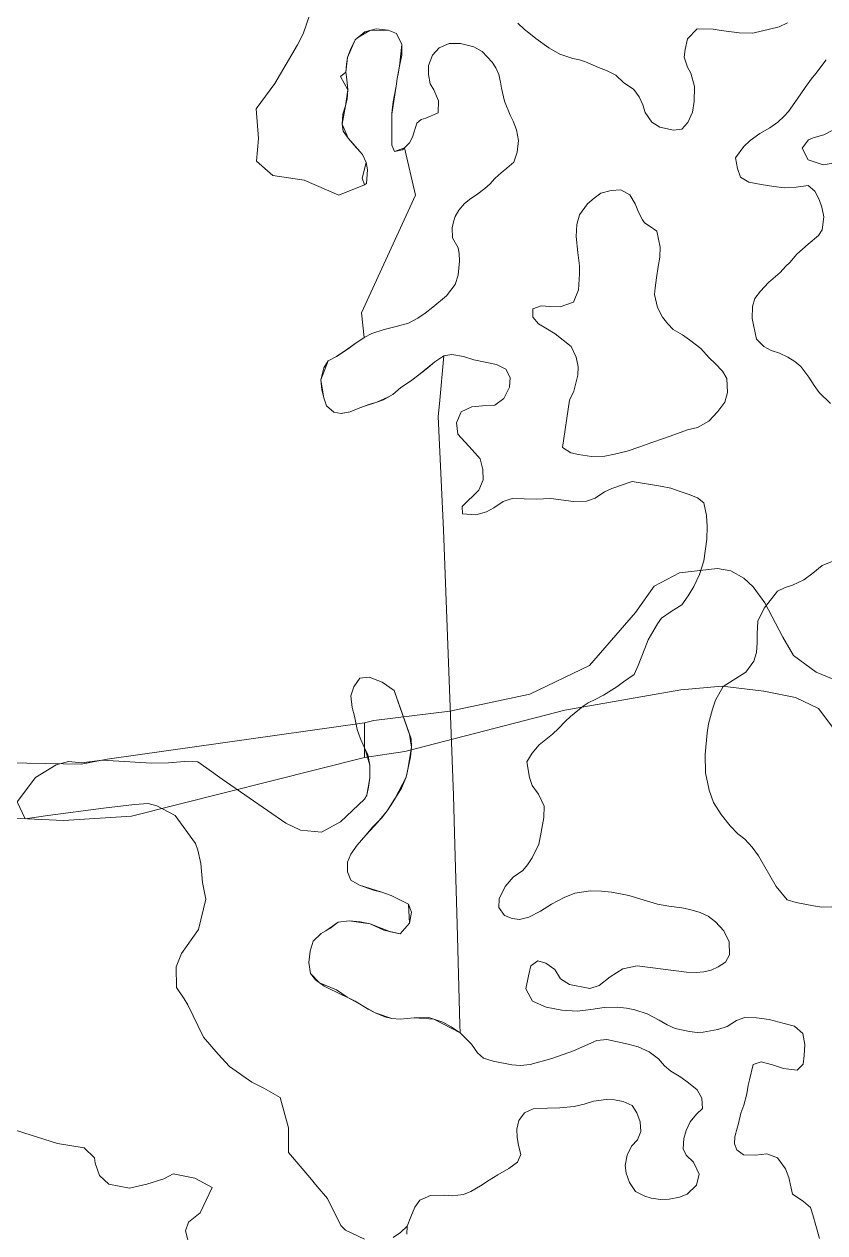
# Model space of a CAD drawing. Header units: metres. Extents: x 4652992 to 4879070, y 2074171 to 2309877.
# Drawn here: x 4654093.3 to 4654142.6, y 2308025.4 to 2308099.7 of the extents above; entities that cross this region are included whole.
import ezdxf

# ---------------------------------------------------------------- set-up
doc = ezdxf.new("R2010")
doc.units = ezdxf.units.M
doc.header["$MEASUREMENT"] = 0
doc.layers.add('Level 2', color=6, linetype='Continuous', lineweight=0)
doc.layers.add('Level 40', color=1, linetype='Continuous', lineweight=0)

msp = doc.modelspace()

# ---------------------------------------------------------------- linework, layer by layer
at = {"layer": 'Level 2'}
for points in [[(4654147.350024, 2308057.659895, 1300.535727), (4654142.027957, 2308059.854727, 1300.535727), (4654140.624074, 2308060.884059, 1300.535727), (4654139.966594, 2308061.998943, 1300.535727), (4654138.86029, 2308064.123633, 1300.36), (4654138.159761, 2308065.100476, 1300.36), (4654137.573197, 2308065.623454, 1300.36), (4654136.784809, 2308066.077916, 1300.36), (4654135.966321, 2308066.222245, 1300.36), (4654133.622843, 2308065.949425, 1300.249231), (4654132.066895, 2308065.143212, 1300.249231), (4654130.905889, 2308063.519996, 1300.249231), (4654128.091291, 2308060.263169, 1300.110212), (4654124.4227, 2308058.512927, 1300), (4654119.496259, 2308057.465484, 1300), (4654114.827398, 2308056.882565, 1299.964947), (4654114.2405, 2308056.733126, 1299.950606)], [(4654161.925148, 2308025.00078, 1302.1), (4654160.48169, 2308027.624873, 1302), (4654160.221822, 2308029.690909, 1301.98), (4654159.519349, 2308031.359328, 1301.76), (4654156.933328, 2308034.411868, 1301.6), (4654156.185542, 2308035.526786, 1301.5), (4654154.890818, 2308037.326766, 1301.3), (4654151.592954, 2308041.596538, 1301.24), (4654150.954465, 2308042.783788, 1301.24), (4654150.51647, 2308044.998738, 1301), (4654147.645426, 2308048.778797, 1300.76), (4654146.108526, 2308051.766551, 1300.6), (4654145.462169, 2308053.236526, 1300.52), (4654142.172679, 2308057.62963, 1300.54), (4654140.750898, 2308058.298499, 1300.36), (4654138.80036, 2308058.695964, 1300.36), (4654136.243779, 2308058.993371, 1300.36), (4654133.696534, 2308058.773442, 1300.36), (4654126.570565, 2308057.513191, 1300), (4654116.739437, 2308054.98566, 1300), (4654114.2405, 2308054.603869, 1299.948847)], [(4654091.2613, 2308054.3111, 1296.9849), (4654096.8323, 2308054.2111, 1298.0298), (4654098.4213, 2308054.5181, 1298.2605), (4654114.2405, 2308056.7333, 1299.9506), (4654114.2405, 2308054.6039, 1299.9488), (4654099.9291, 2308051.0017, 1298.3238), (4654095.7411, 2308050.7353, 1297.6738), (4654091.7157, 2308050.9215, 1297.0738)]]:
    msp.add_polyline3d(points, dxfattribs=at)
at = {"layer": 'Level 40', "color": 3}
for points in [[(4654110.888956, 2308100.270831, 1334.1637), (4654110.478804, 2308099.068961, 1334.1637), (4654110.1362, 2308098.408793, 1334.1637), (4654108.743017, 2308096.027793, 1333.7637), (4654107.588899, 2308094.480031, 1330.9637), (4654107.736087, 2308092.646632, 1329.3637), (4654107.60139, 2308091.249635, 1326.5637), (4654108.614146, 2308090.371649, 1324.1637), (4654110.536698, 2308090.078406, 1320.9637), (4654112.673741, 2308089.165051, 1319.3637), (4654114.240479, 2308089.797913, 1319.1349), (4654114.09689, 2308090.204138, 1320.3075), (4654114.352722, 2308091.176697, 1320.0849), (4654114.12793, 2308091.659302, 1320.4849), (4654113.244873, 2308092.663086, 1320.5249), (4654112.872498, 2308093.534729, 1321.0849), (4654113.081299, 2308094.651673, 1321.6449), (4654113.218872, 2308095.641724, 1322.8249), (4654112.777173, 2308096.44686, 1324.5075), (4654113.091919, 2308096.731079, 1323.2649), (4654113.212891, 2308097.630677, 1324.1049), (4654113.682495, 2308098.711731, 1324.8849), (4654113.882686, 2308098.877173, 1324.9655), (4654114.57562, 2308099.285797, 1325.1249), (4654115.697693, 2308099.299683, 1325.0849), (4654116.227478, 2308099.101319, 1324.8849), (4654116.539917, 2308098.413697, 1324.7649), (4654116.403504, 2308097.094483, 1323.8649), (4654116.262512, 2308096.339905, 1322.7849), (4654116.187317, 2308095.853882, 1322.5049), (4654115.929322, 2308094.136292, 1321.9249), (4654115.932312, 2308093.478516, 1321.1849), (4654115.937317, 2308092.241089, 1320.3449), (4654116.100098, 2308091.848877, 1320.6249), (4654116.702059, 2308092.075998, 1320.8531), (4654117.38756, 2308089.155753, 1319.7475), (4654114.057962, 2308081.942112, 1313.0816), (4654114.231323, 2308080.417481, 1312.7449), (4654113.958777, 2308080.241478, 1312.7449), (4654113.72992, 2308080.093689, 1312.7449), (4654113.235291, 2308079.721924, 1312.7449), (4654112.532898, 2308079.250122, 1312.8049), (4654112.009705, 2308078.977906, 1313.0449), (4654111.556275, 2308077.815308, 1313.0849), (4654111.74408, 2308076.714112, 1313.0849), (4654111.920288, 2308076.225281, 1313.0849), (4654112.365113, 2308075.824524, 1313.0849), (4654112.808289, 2308075.752686, 1312.6849), (4654112.897046, 2308075.76781, 1312.6239), (4654113.361328, 2308075.846924, 1312.3049), (4654113.858094, 2308076.06189, 1311.9449), (4654114.136424, 2308076.16542, 1311.8268), (4654115.01593, 2308076.443726, 1311.3249), (4654115.675799, 2308076.761146, 1310.8617), (4654115.98468, 2308076.909729, 1310.6449), (4654116.475525, 2308077.345093, 1310.6449), (4654117.0849, 2308077.741089, 1310.3649), (4654117.582276, 2308078.128113, 1310.0849), (4654118.580078, 2308078.917298, 1310.0249), (4654119.138306, 2308079.292115, 1309.9249), (4654118.852465, 2308076.34444, 1310.2752), (4654118.777085, 2308075.567097, 1310.3675), (4654119.102296, 2308068.59872, 1309.6675), (4654119.730308, 2308052.276907, 1310.0875), (4654119.814256, 2308049.227926, 1310.5341), (4654119.947926, 2308044.3731, 1311.2452), (4654120.118443, 2308038.180007, 1312.1523), (4654120.13208, 2308037.684693, 1312.2249), (4654118.503965, 2308038.531251, 1312.0597), (4654117.299317, 2308038.619507, 1311.9249), (4654116.434082, 2308038.539673, 1311.7449), (4654115.921692, 2308038.578308, 1311.5249), (4654114.899292, 2308038.921082, 1310.6649), (4654113.896248, 2308039.497964, 1310.3601), (4654113.189881, 2308039.884522, 1310.0049), (4654112.526956, 2308040.326265, 1308.5475), (4654111.486249, 2308040.770053, 1308.4512), (4654110.928528, 2308041.348328, 1307.9449), (4654110.83429, 2308042.024109, 1307.7849), (4654110.915711, 2308042.712281, 1307.5049), (4654111.09491, 2308043.33429, 1307.0649), (4654111.576111, 2308043.802674, 1307.0449), (4654111.869985, 2308043.964476, 1307.0881), (4654112.635681, 2308044.501282, 1307.1249), (4654113.31012, 2308044.571472, 1307.1249), (4654114.597107, 2308044.380127, 1307.1649), (4654115.843341, 2308043.908737, 1307.4768), (4654116.452881, 2308043.779114, 1307.5249), (4654117.016297, 2308044.434693, 1307.5249), (4654116.951721, 2308045.60553, 1307.3849), (4654115.899719, 2308046.126282, 1307.3449), (4654115.309082, 2308046.336731, 1307.2449), (4654113.940308, 2308046.763489, 1306.8649), (4654113.4151, 2308047.070679, 1306.7449), (4654113.196106, 2308047.583313, 1306.7249), (4654113.212097, 2308048.174927, 1306.7449), (4654113.414307, 2308048.667115, 1306.7849), (4654113.800476, 2308049.216919, 1306.8849), (4654114.340271, 2308049.830323, 1307.0049), (4654115.062841, 2308050.644125, 1307.2551), (4654115.643311, 2308051.325928, 1307.5449), (4654116.059737, 2308051.986113, 1307.8327), (4654116.135281, 2308052.105876, 1307.8849), (4654116.802124, 2308053.397888, 1307.8849), (4654116.88687, 2308053.775383, 1307.8909), (4654117.146302, 2308055.239319, 1307.9249), (4654117.023459, 2308056.03079, 1307.9176), (4654116.718469, 2308056.90093, 1307.8941), (4654116.309755, 2308058.066994, 1307.8626), (4654116.080689, 2308058.72052, 1307.8449), (4654115.328308, 2308059.24469, 1307.8049), (4654114.536499, 2308059.557495, 1307.6649), (4654113.971131, 2308059.481323, 1307.1449), (4654113.587891, 2308058.946472, 1306.6849), (4654113.407471, 2308058.403076, 1306.2049), (4654113.493103, 2308057.681885, 1306.0649), (4654113.630677, 2308057.153931, 1305.6049), (4654113.70929, 2308056.731507, 1305.1449), (4654113.790528, 2308056.32428, 1304.6049), (4654113.998291, 2308055.751099, 1304.5849), (4654114.257324, 2308055.199097, 1304.2449), (4654114.32394, 2308054.977816, 1304.1327), (4654114.577881, 2308054.134278, 1303.7049), (4654114.576294, 2308053.367676, 1303.5849), (4654114.391297, 2308052.293091, 1303.5649), (4654114.240479, 2308052.06073, 1303.5819), (4654112.781016, 2308050.659617, 1304.8375), (4654111.606565, 2308050.019105, 1305.0475), (4654110.314255, 2308050.140554, 1305.0475), (4654109.41724, 2308050.584098, 1305.1875), (4654107.166779, 2308052.13295, 1307.3558), (4654105.497851, 2308053.281569, 1308.9637), (4654104.558041, 2308053.953895, 1309.7637), (4654104.009744, 2308054.346103, 1309.7637), (4654103.177626, 2308054.355979, 1309.7637), (4654102.195058, 2308054.27356, 1309.7637), (4654101.16633, 2308054.266949, 1309.7637), (4654098.125871, 2308054.437927, 1308.9637), (4654096.869831, 2308054.292693, 1308.9637), (4654096.051031, 2308054.363634, 1308.9637), (4654095.295403, 2308054.160642, 1308.9637), (4654094.014952, 2308053.375081, 1308.9637), (4654092.898846, 2308051.894254, 1310.5637), (4654093.387769, 2308050.833649, 1311.7637), (4654094.786359, 2308051.053991, 1314.1637), (4654098.205497, 2308051.493219, 1314.9637), (4654100.102459, 2308051.725021, 1315.7637), (4654100.94215, 2308051.775734, 1315.7637), (4654101.483495, 2308051.643383, 1315.7637), (4654102.614288, 2308051.046939, 1315.7637), (4654103.847394, 2308049.329522, 1316.5637), (4654104.00122, 2308048.908389, 1316.5637), (4654104.188723, 2308048.0955, 1316.5637), (4654104.289762, 2308046.920226, 1316.5637), (4654104.494101, 2308045.911483, 1316.5637), (4654104.04738, 2308044.039092, 1316.5637), (4654102.997484, 2308042.569674, 1316.5637), (4654102.675576, 2308041.753383, 1316.5637), (4654102.687727, 2308040.471968, 1316.5637), (4654103.158774, 2308039.781651, 1316.5637), (4654103.387087, 2308039.406299, 1316.5637), (4654104.346547, 2308037.435509, 1314.9637), (4654105.242471, 2308036.384019, 1314.9637), (4654105.955313, 2308035.633492, 1314.9637), (4654107.315849, 2308034.660861, 1314.9637), (4654108.055054, 2308034.288292, 1314.9637), (4654109.0663, 2308033.721235, 1314.9637), (4654109.573215, 2308031.851518, 1316.1637), (4654109.567847, 2308030.329636, 1316.9637), (4654110.892747, 2308028.805289, 1317.7637), (4654111.331583, 2308028.251666, 1317.7637), (4654111.981413, 2308027.518999, 1317.7637), (4654112.789538, 2308025.854633, 1317.7637), (4654113.08887, 2308025.563443, 1317.7637), (4654114.240479, 2308025.008118, 1317.0917)], [(4654140.266093, 2308099.755405, 1320.888935), (4654139.756396, 2308099.506544, 1320.888935), (4654138.135357, 2308099.112191, 1320.888935), (4654137.295334, 2308099.135578, 1320.888935), (4654136.178289, 2308099.293408, 1320.888935), (4654135.681173, 2308099.36015, 1320.848935), (4654134.700053, 2308099.395604, 1320.768935), (4654134.117062, 2308098.763653, 1320.468935), (4654133.978576, 2308098.123105, 1320.148935), (4654133.903043, 2308097.64503, 1319.888935), (4654134.119883, 2308097.029469, 1319.508935), (4654134.319294, 2308096.655935, 1319.168935), (4654134.547008, 2308095.847361, 1318.788935), (4654134.530482, 2308094.928158, 1318.608935), (4654134.419767, 2308094.266199, 1318.408935), (4654134.140184, 2308093.637718, 1318.388935), (4654133.77297, 2308093.217467, 1318.408935), (4654133.2524, 2308093.16162, 1318.528935), (4654132.410991, 2308093.34433, 1318.748935), (4654131.911797, 2308093.650056, 1319.068935), (4654131.517293, 2308094.253123, 1319.388935), (4654131.366176, 2308094.712511, 1319.568935), (4654131.141233, 2308095.20244, 1319.708935), (4654130.812453, 2308095.649335, 1320.488935), (4654130.180264, 2308096.09276, 1321.308935), (4654129.707456, 2308096.536398, 1321.808935), (4654129.140991, 2308096.82365, 1322.008935), (4654128.636626, 2308097.019067, 1322.008935), (4654127.839887, 2308097.351969, 1322.808935), (4654127.480243, 2308097.470982, 1323.308935), (4654127.06868, 2308097.568477, 1323.628935), (4654126.257282, 2308097.824762, 1323.768935), (4654125.585595, 2308098.228302, 1323.828935), (4654124.786778, 2308098.800189, 1324.248935), (4654124.357785, 2308099.139712, 1324.568935), (4654124.09249, 2308099.335449, 1324.968935), (4654123.675224, 2308099.736266, 1325.248935)], [(4654114.2405, 2308089.797894, 1319.134852), (4654114.364274, 2308089.890948, 1319.164879), (4654114.440684, 2308090.720994, 1319.684879), (4654114.352634, 2308091.176592, 1320.084879), (4654114.127914, 2308091.659169, 1320.484879), (4654113.607949, 2308092.246982, 1320.484879), (4654113.244819, 2308092.662979, 1320.524879), (4654112.948074, 2308093.097172, 1320.764879), (4654112.872388, 2308093.534679, 1321.084879), (4654112.924489, 2308094.150416, 1321.344879), (4654113.081147, 2308094.65161, 1321.644879), (4654113.175323, 2308095.071235, 1322.584879), (4654113.21896, 2308095.641692, 1322.824879), (4654113.161942, 2308096.26332, 1322.824879), (4654113.091898, 2308096.731013, 1323.264879), (4654113.148981, 2308097.204912, 1323.684879), (4654113.212785, 2308097.630533, 1324.104879), (4654113.411098, 2308098.186106, 1324.504879), (4654113.682518, 2308098.711596, 1324.884879), (4654114.278475, 2308099.204322, 1325.124879), (4654114.975507, 2308099.395385, 1325.124879), (4654115.697687, 2308099.299773, 1325.084879), (4654116.227437, 2308099.101293, 1324.884879), (4654116.539788, 2308098.41361, 1324.764879), (4654116.545607, 2308097.770788, 1324.484879), (4654116.403474, 2308097.09457, 1323.864879), (4654116.335768, 2308096.732322, 1323.244879), (4654116.26242, 2308096.339887, 1322.784879), (4654116.187332, 2308095.853892, 1322.504879), (4654116.009604, 2308094.902991, 1322.364879), (4654115.94688, 2308094.398904, 1322.364879), (4654115.929293, 2308094.136316, 1321.924879), (4654115.932291, 2308093.478401, 1321.184879), (4654115.929648, 2308092.790297, 1320.684879), (4654115.937209, 2308092.241035, 1320.344879), (4654116.100106, 2308091.848915, 1320.624879), (4654116.577159, 2308091.958198, 1320.784879), (4654117.016699, 2308092.372248, 1321.024879), (4654117.208709, 2308092.725608, 1321.324879), (4654117.463444, 2308093.583054, 1321.564879), (4654117.72682, 2308093.812772, 1322.204879), (4654118.025548, 2308093.894656, 1322.624879), (4654118.781162, 2308094.23066, 1322.764879), (4654118.807454, 2308094.961046, 1322.964879), (4654118.510289, 2308095.645732, 1323.404879), (4654118.278186, 2308096.004562, 1323.924879), (4654118.182334, 2308096.586904, 1324.084879), (4654118.189958, 2308097.133169, 1324.224879), (4654118.435569, 2308097.773309, 1324.204879), (4654118.85038, 2308098.223541, 1324.164879), (4654119.449577, 2308098.480869, 1324.124879), (4654120.143127, 2308098.484812, 1324.024879), (4654120.972686, 2308098.28975, 1323.844879), (4654121.482689, 2308097.985614, 1323.544879), (4654122.100489, 2308097.331536, 1323.484879), (4654122.335413, 2308096.9878, 1323.184879), (4654122.510675, 2308096.577588, 1322.864879), (4654122.61391, 2308096.118993, 1322.484879), (4654122.667688, 2308095.732763, 1322.024879), (4654122.851172, 2308094.945315, 1321.704879), (4654123.208418, 2308094.076613, 1321.524879), (4654123.392143, 2308093.711682, 1321.224879), (4654123.593213, 2308093.186822, 1320.524879), (4654123.720517, 2308092.520018, 1320.044879), (4654123.633483, 2308091.801622, 1319.844879), (4654123.423885, 2308091.185674, 1319.844879), (4654122.992809, 2308090.816906, 1319.444879), (4654122.657407, 2308090.538804, 1319.084879), (4654122.28035, 2308090.206323, 1318.524879), (4654122.241516, 2308090.167038, 1317.844879), (4654121.97922, 2308089.858854, 1316.764879), (4654121.640997, 2308089.565658, 1316.504879), (4654121.128351, 2308089.181691, 1316.084879), (4654120.789048, 2308088.966962, 1315.764879), (4654120.399626, 2308088.652572, 1315.344879), (4654120.056841, 2308088.250724, 1315.004879), (4654119.825996, 2308087.858078, 1314.644879), (4654119.715555, 2308087.519917, 1314.204879), (4654119.64785, 2308087.157669, 1313.784879), (4654119.659312, 2308086.545034, 1313.144879), (4654120.000953, 2308085.929822, 1313.104879), (4654120.07838, 2308085.585875, 1312.644879), (4654120.100046, 2308085.112081, 1312.424879), (4654120.002808, 2308084.254845, 1312.284879), (4654119.832044, 2308083.678183, 1312.284879), (4654119.293348, 2308082.986346, 1312.284879), (4654118.452022, 2308082.275999, 1312.304879), (4654117.975389, 2308081.916223, 1312.304879), (4654117.525225, 2308081.613825, 1312.324879), (4654116.947936, 2308081.305221, 1312.404879), (4654116.199705, 2308081.092964, 1312.604879), (4654115.457117, 2308080.910894, 1312.704879), (4654114.703244, 2308080.66845, 1312.744879), (4654114.231173, 2308080.417328, 1312.744879), (4654113.729811, 2308080.093736, 1312.744879), (4654113.235172, 2308079.721864, 1312.744879), (4654112.532917, 2308079.250122, 1312.804879), (4654112.009647, 2308078.977806, 1313.044879), (4654111.739968, 2308078.545875, 1313.044879), (4654111.556179, 2308077.815279, 1313.084879), (4654111.631204, 2308077.205746, 1313.084879), (4654111.743983, 2308076.713966, 1313.084879), (4654111.920325, 2308076.225288, 1313.084879), (4654112.365024, 2308075.82449, 1313.084879), (4654112.808224, 2308075.75265, 1312.684879), (4654113.361204, 2308075.846945, 1312.304879), (4654113.858004, 2308076.061884, 1311.944879), (4654114.517942, 2308076.307221, 1311.664879), (4654115.015822, 2308076.443694, 1311.324879), (4654115.42259, 2308076.598154, 1310.904879), (4654115.984693, 2308076.909756, 1310.644879), (4654116.475432, 2308077.344999, 1310.644879), (4654117.084833, 2308077.741168, 1310.364879), (4654117.582294, 2308078.128133, 1310.084879), (4654118.151781, 2308078.563482, 1309.884879), (4654118.580036, 2308078.917157, 1310.024879), (4654119.138239, 2308079.292131, 1309.924879), (4654119.627656, 2308079.383323, 1309.704879), (4654120.329008, 2308079.260522, 1309.504879), (4654120.983063, 2308079.053153, 1309.344879), (4654122.36212, 2308078.765267, 1309.184879), (4654122.938507, 2308078.479327, 1309.104879), (4654123.20314, 2308077.95757, 1309.064879), (4654123.156682, 2308077.372019, 1309.064879), (4654122.821038, 2308076.6714, 1309.064879), (4654122.272379, 2308076.263241, 1309.104879), (4654121.509624, 2308076.226008, 1309.164879), (4654120.850346, 2308076.152697, 1309.244879), (4654120.197129, 2308075.859081, 1309.264879), (4654119.897499, 2308075.182654, 1309.304879), (4654119.985968, 2308074.476564, 1309.384879), (4654120.877526, 2308073.518036, 1309.424879), (4654121.354757, 2308072.95431, 1309.364879), (4654121.518073, 2308072.311698, 1309.344879), (4654121.539079, 2308071.665878, 1309.364879), (4654121.281103, 2308071.04383, 1309.464879), (4654120.25623, 2308070.025403, 1309.444879), (4654120.268353, 2308069.584794, 1309.164879), (4654121.105295, 2308069.513479, 1309.024879), (4654121.753949, 2308069.698441, 1308.964879), (4654122.19565, 2308069.955559, 1308.824879), (4654122.771859, 2308070.342629, 1308.824879), (4654123.326579, 2308070.530483, 1308.744879), (4654124.79915, 2308070.490196, 1308.744879), (4654125.704217, 2308070.530637, 1308.744879), (4654127.1002, 2308070.333312, 1308.744879), (4654127.893326, 2308070.36455, 1308.464879), (4654128.432861, 2308070.555403, 1308.264879), (4654129.006249, 2308070.927379, 1308.144879), (4654129.454672, 2308071.136218, 1308.064879), (4654130.717709, 2308071.57551, 1308.064879), (4654132.442129, 2308071.282048, 1308.004879), (4654133.079919, 2308071.156144, 1307.904879), (4654133.655226, 2308070.94867, 1307.804879), (4654134.160247, 2308070.786373, 1307.784879), (4654134.717548, 2308070.566804, 1307.764879), (4654135.11561, 2308070.253465, 1307.644879), (4654135.271544, 2308069.487106, 1307.584879), (4654135.317278, 2308068.805103, 1307.584879), (4654135.297708, 2308068.026438, 1307.584879), (4654135.110196, 2308066.686204, 1307.584879), (4654134.845918, 2308065.861943, 1307.184879), (4654134.501811, 2308065.116043, 1306.964879), (4654134.158365, 2308064.542168, 1306.844879), (4654133.772184, 2308063.99238, 1306.764879), (4654133.114405, 2308063.590112, 1306.324879), (4654132.517369, 2308063.175852, 1305.764879), (4654132.264616, 2308062.834483, 1305.464879), (4654131.983653, 2308062.342177, 1305.144879), (4654131.70269, 2308061.849872, 1305.004879), (4654131.492012, 2308061.31239, 1304.904879), (4654131.076299, 2308060.267614, 1304.924879), (4654130.829608, 2308059.70594, 1305.024879), (4654130.178552, 2308059.255393, 1305.124879), (4654129.758759, 2308058.946999, 1305.284879), (4654128.941743, 2308058.45096, 1305.544879), (4654128.433659, 2308058.175646, 1305.644879), (4654128.000422, 2308057.96381, 1306.004879), (4654127.694311, 2308057.758179, 1306.404879), (4654126.915468, 2308057.1294, 1306.684879), (4654126.59243, 2308056.833207, 1306.944879), (4654126.177619, 2308056.382974, 1306.944879), (4654125.815747, 2308056.047496, 1307.084879), (4654125.408319, 2308055.72101, 1307.184879), (4654124.982885, 2308055.382429, 1307.384879), (4654124.55961, 2308054.886915, 1307.584879), (4654124.236992, 2308054.34023, 1307.804879), (4654124.389444, 2308053.386752, 1308.084879), (4654124.565786, 2308052.898074, 1308.144879), (4654124.951903, 2308052.352335, 1308.084879), (4654125.288982, 2308051.628469, 1308.144879), (4654125.283518, 2308050.925272, 1308.364879), (4654125.071938, 2308049.793247, 1308.824879), (4654124.960836, 2308049.28306, 1308.944879), (4654124.569432, 2308048.452593, 1308.944879), (4654124.281746, 2308048.008566, 1308.884879), (4654123.983438, 2308047.67619, 1309.244879), (4654123.401586, 2308047.258933, 1309.264879), (4654122.900644, 2308046.684848, 1309.184879), (4654122.538531, 2308045.926852, 1309.264879), (4654122.503356, 2308045.401677, 1309.624879), (4654122.85238, 2308044.910211, 1309.864879), (4654123.336574, 2308044.720724, 1310.084879), (4654123.779774, 2308044.648884, 1310.404879), (4654124.359223, 2308044.800556, 1310.804879), (4654125.074923, 2308045.17574, 1310.824879), (4654125.753529, 2308045.605199, 1310.864879), (4654126.523248, 2308046.016671, 1310.664879), (4654127.186008, 2308046.277101, 1310.244879), (4654128.156378, 2308046.414205, 1309.844879), (4654128.813915, 2308046.393956, 1309.604879), (4654129.447804, 2308046.331424, 1309.324879), (4654129.994481, 2308046.223506, 1309.124879), (4654130.495601, 2308046.124581, 1309.124879), (4654131.392624, 2308045.869249, 1309.064879), (4654131.794168, 2308045.74303, 1308.744879), (4654132.27164, 2308045.601821, 1308.484879), (4654132.957807, 2308045.482017, 1308.284879), (4654133.755914, 2308045.371417, 1308.104879), (4654134.257035, 2308045.272492, 1308.024879), (4654134.898725, 2308045.083215, 1308.024879), (4654135.377277, 2308044.863541, 1308.044879), (4654135.83326, 2308044.523117, 1308.124879), (4654136.356047, 2308043.950398, 1308.424879), (4654136.671218, 2308043.277809, 1308.624879), (4654136.697205, 2308042.49015, 1309.004879), (4654136.439891, 2308042.040128, 1309.224879), (4654136.007734, 2308041.749825, 1309.384879), (4654135.574497, 2308041.537989, 1309.564879), (4654135.115451, 2308041.440801, 1309.784879), (4654134.649683, 2308041.391892, 1310.204879), (4654134.040523, 2308041.418241, 1310.484879), (4654131.012312, 2308041.812576, 1310.484879), (4654130.142598, 2308041.624301, 1310.444879), (4654129.358774, 2308041.13736, 1310.484879), (4654128.675606, 2308040.599248, 1310.604879), (4654128.105699, 2308040.414391, 1310.744879), (4654126.860491, 2308040.660205, 1310.744879), (4654126.295389, 2308041.006519, 1310.804879), (4654125.945284, 2308041.57645, 1310.764879), (4654125.391466, 2308041.983139, 1310.784879), (4654124.911173, 2308042.109253, 1310.844879), (4654124.479016, 2308041.818951, 1311.124879), (4654124.33016, 2308041.191012, 1311.284879), (4654124.180644, 2308040.391048, 1311.284879), (4654124.590829, 2308039.6371, 1311.544879), (4654125.419727, 2308039.270012, 1311.704879), (4654126.391597, 2308039.078157, 1311.904879), (4654127.325293, 2308039.019043, 1312.064879), (4654128.162896, 2308039.119754, 1312.044879), (4654128.990955, 2308039.253649, 1311.804879), (4654129.814452, 2308039.278892, 1311.664879), (4654130.369592, 2308039.216255, 1311.484879), (4654130.883077, 2308039.099238, 1311.444879), (4654131.640609, 2308038.855792, 1311.424879), (4654132.372752, 2308038.476503, 1311.324879), (4654132.852384, 2308038.178363, 1311.304879), (4654133.361306, 2308037.952693, 1311.104879), (4654134.226878, 2308037.781823, 1310.884879), (4654134.70327, 2308037.719081, 1310.524879), (4654135.069462, 2308037.740695, 1310.124879), (4654135.981911, 2308037.904883, 1310.104879), (4654136.551817, 2308038.08974, 1310.024879), (4654137.122384, 2308038.446623, 1309.864879), (4654137.628728, 2308038.628378, 1309.304879), (4654138.349828, 2308038.611232, 1309.124879), (4654139.13275, 2308038.503629, 1309.124879), (4654140.0506, 2308038.275486, 1308.524879), (4654140.695112, 2308038.101303, 1308.244879), (4654141.194911, 2308037.658327, 1308.064879), (4654141.319393, 2308036.976429, 1308.084879), (4654141.2892, 2308036.309415, 1308.224879), (4654141.233198, 2308035.75705, 1308.444879), (4654140.865684, 2308035.391384, 1308.744879), (4654140.019199, 2308035.495884, 1309.304879), (4654139.337594, 2308035.724341, 1309.584879), (4654138.63234, 2308035.910515, 1309.844879), (4654138.144004, 2308035.740857, 1310.324879), (4654137.92072, 2308034.798949, 1310.844879), (4654137.846292, 2308034.48498, 1311.364879), (4654137.76274, 2308033.953704, 1311.364879), (4654137.569408, 2308033.256292, 1311.364879), (4654137.382379, 2308032.761094, 1311.364879), (4654137.248708, 2308032.130158, 1311.584879), (4654137.11852, 2308031.686341, 1312.144879), (4654137.090309, 2308031.535404, 1312.744879), (4654137.014801, 2308031.299901, 1313.184879), (4654136.999374, 2308030.880381, 1313.744879), (4654137.149907, 2308030.506352, 1314.164879), (4654137.565976, 2308030.205109, 1314.204879), (4654138.302262, 2308030.184965, 1314.224879), (4654138.991911, 2308030.252281, 1314.224879), (4654139.640324, 2308030.014725, 1314.224879), (4654140.143363, 2308029.336351, 1314.244879), (4654140.341612, 2308028.796397, 1314.164879), (4654140.486922, 2308028.141689, 1314.024879), (4654140.561528, 2308027.782648, 1313.684879), (4654140.784748, 2308027.629029, 1313.204879), (4654141.246374, 2308027.318793, 1313.104879), (4654141.666344, 2308026.954177, 1312.904879), (4654141.820778, 2308026.516776, 1312.524879), (4654142.011644, 2308025.853075, 1312.324879), (4654142.222678, 2308025.044538, 1312.284879)], [(4654142.897034, 2308076.362708, 1308.608935), (4654142.213781, 2308077.038924, 1308.628935), (4654141.897421, 2308077.467451, 1308.728935), (4654141.583299, 2308077.990964, 1308.788935), (4654141.087198, 2308078.645983, 1309.088935), (4654140.713748, 2308078.942685, 1309.308935), (4654140.28838, 2308079.21787, 1309.748935), (4654139.777459, 2308079.462301, 1310.208935), (4654139.26723, 2308079.627071, 1310.288935), (4654138.802363, 2308079.862372, 1310.288935), (4654138.36319, 2308080.315246, 1310.308935), (4654138.0794, 2308081.580272, 1310.448935), (4654138.109732, 2308082.321786, 1310.528935), (4654138.252536, 2308082.818334, 1310.648935), (4654138.610262, 2308083.272276, 1310.788935), (4654139.093041, 2308083.796855, 1311.008935), (4654139.801777, 2308084.419782, 1311.208935), (4654140.160196, 2308084.794062, 1311.548935), (4654140.397188, 2308085.033366, 1312.168935), (4654140.828048, 2308085.536429, 1312.468935), (4654141.533852, 2308086.144033, 1312.468935), (4654142.163591, 2308086.687192, 1312.548935), (4654142.390401, 2308087.039848, 1312.848935), (4654142.493867, 2308087.830482, 1312.928935), (4654142.369136, 2308088.427783, 1312.988935), (4654142.2056, 2308088.905538, 1313.008935), (4654141.934601, 2308089.404597, 1313.008935), (4654141.523892, 2308089.7564, 1313.088935), (4654140.804444, 2308089.660455, 1313.388935), (4654140.078438, 2308089.613525, 1313.588935), (4654139.424874, 2308089.695376, 1313.748935), (4654138.636077, 2308089.819942, 1314.148935), (4654137.880914, 2308089.953745, 1314.248935), (4654137.366368, 2308090.262514, 1314.508935), (4654137.183856, 2308090.80765, 1314.968935), (4654137.0555, 2308091.469289, 1315.228935), (4654137.570528, 2308092.162428, 1315.228935), (4654137.956719, 2308092.515297, 1315.228935), (4654138.550584, 2308092.954235, 1315.228935), (4654139.175845, 2308093.307424, 1315.948935), (4654139.657077, 2308093.657357, 1316.628935), (4654140.061551, 2308094.022507, 1317.308935), (4654140.32269, 2308094.304738, 1317.888935), (4654140.864797, 2308095.056128, 1318.028935), (4654141.339633, 2308095.789044, 1318.028935), (4654141.724438, 2308096.301237, 1318.388935), (4654141.997304, 2308096.644763, 1318.828935), (4654142.636692, 2308097.488201, 1320.188935)], [(4654143.087903, 2308093.183974, 1315.908935), (4654142.486789, 2308092.873712, 1315.388935), (4654141.847723, 2308092.698212, 1315.008935), (4654141.551564, 2308092.566067, 1314.588935), (4654141.166759, 2308092.053875, 1314.268935), (4654141.522457, 2308091.331262, 1314.268935), (4654142.453736, 2308091.035306, 1313.848935), (4654143.307725, 2308091.168198, 1313.588935)], [(4654126.858586, 2308076.578529, 1309.528935), (4654127.118558, 2308077.115915, 1309.508935), (4654127.366729, 2308078.101328, 1309.448935), (4654127.381785, 2308078.607698, 1309.448935), (4654127.269997, 2308079.202892, 1309.428935), (4654126.948769, 2308079.871457, 1309.428935), (4654125.979114, 2308080.652699, 1309.448935), (4654125.506358, 2308080.937462, 1309.448935), (4654124.959622, 2308081.252815, 1309.508935), (4654124.60781, 2308081.672767, 1309.568935), (4654124.592126, 2308082.185234, 1309.808935), (4654125.104935, 2308082.370048, 1310.068935), (4654125.639015, 2308082.3278, 1310.308935), (4654126.289305, 2308082.310259, 1310.568935), (4654127.092131, 2308082.596732, 1310.668935), (4654127.407684, 2308083.345938, 1310.668935), (4654127.481036, 2308084.334186, 1311.048935), (4654127.47785, 2308084.828256, 1311.208935), (4654127.360161, 2308085.647464, 1311.648935), (4654127.255823, 2308086.623199, 1311.948935), (4654127.313962, 2308087.359785, 1312.448935), (4654127.472087, 2308087.949204, 1312.788935), (4654127.966339, 2308088.631137, 1312.808935), (4654128.366665, 2308088.981515, 1312.808935), (4654128.773744, 2308089.282801, 1312.808935), (4654129.409515, 2308089.44323, 1312.728935), (4654130.00694, 2308089.483925, 1312.468935), (4654130.571917, 2308089.180872, 1312.228935), (4654130.885382, 2308088.641185, 1312.008935), (4654131.106625, 2308088.119788, 1311.768935), (4654131.336484, 2308087.644434, 1311.668935), (4654131.461466, 2308087.460474, 1310.988935), (4654131.764139, 2308087.289028, 1310.608935), (4654132.225406, 2308086.942873, 1310.588935), (4654132.440208, 2308085.961149, 1310.588935), (4654132.407919, 2308085.362693, 1310.328935), (4654132.31702, 2308084.791777, 1309.908935), (4654132.215642, 2308084.079682, 1309.908935), (4654132.118999, 2308083.478071, 1309.688935), (4654132.090435, 2308083.069884, 1309.388935), (4654132.275349, 2308082.269178, 1309.348935), (4654132.577326, 2308081.668101, 1309.068935), (4654132.898397, 2308081.254245, 1308.728935), (4654133.230958, 2308080.90178, 1308.548935), (4654133.808434, 2308080.580331, 1308.188935), (4654134.229334, 2308080.274017, 1308.048935), (4654134.926048, 2308079.737912, 1307.968935), (4654135.4422, 2308079.173947, 1307.828935), (4654135.808373, 2308078.830734, 1307.648935), (4654136.259161, 2308078.343401, 1307.588935), (4654136.540876, 2308077.889598, 1307.508935), (4654136.573096, 2308077.039587, 1307.388935), (4654136.414972, 2308076.450168, 1307.388935), (4654135.986935, 2308075.866526, 1307.388935), (4654135.414821, 2308075.279621, 1307.388935), (4654134.720597, 2308074.892024, 1307.388935), (4654134.118438, 2308074.740846, 1307.368935), (4654133.281999, 2308074.445122, 1307.368935), (4654132.699092, 2308074.226457, 1307.448935), (4654131.850155, 2308073.949129, 1307.488935), (4654131.18178, 2308073.699662, 1307.488935), (4654130.400068, 2308073.440837, 1307.588935), (4654129.629845, 2308073.243402, 1307.648935), (4654129.033431, 2308073.122921, 1307.708935), (4654128.217949, 2308073.109553, 1307.888935), (4654127.410075, 2308073.222016, 1308.008935), (4654126.936466, 2308073.331857, 1308.188935), (4654126.423344, 2308073.656461, 1308.288935), (4654126.858586, 2308076.578529, 1309.528935)], [(4654142.985235, 2308045.426261, 1307.428935), (4654142.378418, 2308045.419321, 1307.628935), (4654141.86595, 2308045.489105, 1307.808935), (4654140.791335, 2308045.702143, 1307.968935), (4654140.250403, 2308045.872999, 1307.988935), (4654139.559901, 2308046.677891, 1308.128935), (4654138.486089, 2308048.560774, 1308.148935), (4654138.09521, 2308049.099504, 1308.128935), (4654137.646548, 2308049.58607, 1307.988935), (4654137.217556, 2308049.925592, 1307.968935), (4654136.735259, 2308050.402921, 1307.908935), (4654136.183614, 2308051.10076, 1307.888935), (4654135.720455, 2308051.844677, 1307.868935), (4654135.434958, 2308052.601087, 1307.868935), (4654135.223449, 2308053.660926, 1307.868935), (4654135.201331, 2308054.794553, 1307.848935), (4654135.312367, 2308056.12445, 1307.848935), (4654135.402559, 2308056.679143, 1307.848935), (4654135.639872, 2308057.586386, 1307.848935), (4654135.825106, 2308058.138142, 1307.828935), (4654136.305113, 2308058.981367, 1307.788935), (4654137.698277, 2308059.850326, 1307.768935), (4654138.195022, 2308060.531184, 1307.768935), (4654138.361973, 2308061.07066, 1307.768935), (4654138.39369, 2308061.652851, 1307.748935), (4654138.388841, 2308062.210481, 1307.788935), (4654138.440388, 2308062.979598, 1307.768935), (4654138.816558, 2308063.779789, 1307.768935), (4654139.641019, 2308064.841014, 1307.768935), (4654140.114149, 2308065.065314, 1307.648935), (4654140.569688, 2308065.197673, 1307.328935), (4654141.271707, 2308065.535646, 1307.228935), (4654141.810721, 2308065.937743, 1307.128935), (4654142.395098, 2308066.410371, 1307.108935), (4654143.244077, 2308066.766924, 1307.088935)], [(4654116.019208, 2308025.115214, 1317.224879), (4654116.454186, 2308025.42061, 1317.204879), (4654116.872898, 2308025.80747, 1317.064879), (4654117.092039, 2308026.390233, 1316.824879), (4654117.344372, 2308026.982094, 1316.664879), (4654117.644422, 2308027.408029, 1316.624879), (4654118.312824, 2308027.698647, 1316.624879), (4654119.151506, 2308027.720892, 1316.844879), (4654119.648726, 2308027.685339, 1317.004879), (4654120.338375, 2308027.752655, 1317.264879), (4654120.783976, 2308027.9464, 1317.484879), (4654121.384914, 2308028.297287, 1317.464879), (4654121.907103, 2308028.648069, 1317.424879), (4654122.438836, 2308028.965667, 1317.364879), (4654123.124165, 2308029.346846, 1317.224879), (4654123.654818, 2308029.74291, 1317.144879), (4654123.854211, 2308030.220017, 1316.864879), (4654123.722345, 2308030.778167, 1316.664879), (4654123.642758, 2308031.279046, 1316.524879), (4654123.626734, 2308031.783027, 1316.384879), (4654123.740657, 2308032.308308, 1316.324879), (4654124.079541, 2308032.773529, 1316.324879), (4654124.612354, 2308033.01266, 1316.324879), (4654125.502235, 2308033.056099, 1316.444879), (4654126.26499, 2308033.093332, 1316.464879), (4654127.145328, 2308033.169956, 1316.384879), (4654127.755149, 2308033.315633, 1316.184879), (4654128.322234, 2308033.485396, 1315.784879), (4654129.11428, 2308033.5951, 1315.624879), (4654129.61432, 2308033.574641, 1315.524879), (4654130.163818, 2308033.481817, 1315.444879), (4654130.715476, 2308033.23206, 1315.404879), (4654130.991394, 2308032.770677, 1315.404879), (4654131.204829, 2308032.227725, 1315.444879), (4654131.249483, 2308031.624189, 1315.524879), (4654131.029262, 2308031.119892, 1315.724879), (4654130.671291, 2308030.721041, 1315.964879), (4654130.397051, 2308030.180457, 1316.264879), (4654130.278566, 2308029.546523, 1316.404879), (4654130.348609, 2308029.078829, 1316.664879), (4654130.553581, 2308028.490596, 1316.664879), (4654130.909328, 2308027.950852, 1316.664879), (4654131.482893, 2308027.649819, 1316.624879), (4654131.884438, 2308027.5236, 1316.204879), (4654132.454763, 2308027.457965, 1316.124879), (4654132.975631, 2308027.464695, 1316.064879), (4654133.615823, 2308027.604377, 1316.024879), (4654134.088974, 2308027.777033, 1316.024879), (4654134.665844, 2308028.336129, 1315.944879), (4654134.823163, 2308029.009348, 1315.464879), (4654134.473719, 2308029.751305, 1315.124879), (4654134.034662, 2308030.182291, 1314.864879), (4654133.838573, 2308030.565313, 1314.504879), (4654133.87831, 2308031.199142, 1314.284879), (4654134.032147, 2308031.685242, 1314.064879), (4654134.273196, 2308032.216728, 1313.844879), (4654134.675642, 2308032.685052, 1313.544879), (4654135.043156, 2308033.050718, 1313.024879), (4654135.001323, 2308033.669348, 1312.824879), (4654134.706319, 2308034.197101, 1312.664879), (4654134.170507, 2308034.615886, 1312.524879), (4654133.699338, 2308034.959307, 1312.364879), (4654133.0915, 2308035.329708, 1312.264879), (4654132.696259, 2308035.658141, 1312.284879), (4654132.338771, 2308036.104325, 1312.284879), (4654131.757403, 2308036.532103, 1312.204879), (4654131.074718, 2308036.839026, 1312.044879), (4654130.472941, 2308036.989123, 1311.944879), (4654129.157448, 2308037.280112, 1311.864879), (4654128.546547, 2308037.212902, 1311.864879), (4654127.107346, 2308036.589278, 1311.904879), (4654125.759919, 2308036.119693, 1311.964879), (4654124.432239, 2308035.755765, 1312.004879), (4654123.851709, 2308035.682559, 1312.004879), (4654123.308933, 2308035.727104, 1312.024879), (4654122.170023, 2308035.951934, 1312.204879), (4654121.573889, 2308036.132218, 1312.224879), (4654121.193833, 2308036.457652, 1312.264879), (4654120.822901, 2308037.000394, 1312.264879), (4654120.131994, 2308037.684554, 1312.224879), (4654119.572534, 2308038.061056, 1312.184879), (4654119.074895, 2308038.3471, 1312.124879), (4654118.1987, 2308038.629621, 1312.024879), (4654117.299276, 2308038.619368, 1311.924879), (4654116.434124, 2308038.539746, 1311.744879), (4654115.921719, 2308038.578296, 1311.524879), (4654115.499347, 2308038.677326, 1311.224879), (4654114.899311, 2308038.920983, 1310.664879), (4654114.469137, 2308039.146757, 1310.504879), (4654113.677993, 2308039.631597, 1310.304879), (4654113.189898, 2308039.884456, 1310.004879), (4654112.897473, 2308040.004785, 1309.584879), (4654111.772249, 2308040.555575, 1308.684879), (4654111.233616, 2308040.959266, 1308.244879), (4654110.928408, 2308041.348178, 1307.944879), (4654110.834296, 2308042.02408, 1307.784879), (4654110.915688, 2308042.712289, 1307.504879), (4654111.094915, 2308043.334232, 1307.064879), (4654111.57611, 2308043.802661, 1307.044879), (4654112.120207, 2308044.102167, 1307.124879), (4654112.635674, 2308044.501228, 1307.124879), (4654113.310138, 2308044.571541, 1307.124879), (4654113.974397, 2308044.503013, 1307.124879), (4654114.597001, 2308044.380107, 1307.164879), (4654115.438263, 2308043.994927, 1307.444879), (4654116.452868, 2308043.778986, 1307.524879), (4654117.016294, 2308044.434639, 1307.524879), (4654117.140421, 2308045.098761, 1307.524879), (4654116.951715, 2308045.60553, 1307.384879), (4654115.899597, 2308046.126237, 1307.344879), (4654115.309105, 2308046.336708, 1307.244879), (4654114.79562, 2308046.453724, 1307.104879), (4654113.940252, 2308046.763436, 1306.864879), (4654113.415064, 2308047.070569, 1306.744879), (4654113.195987, 2308047.583334, 1306.724879), (4654113.212075, 2308048.174879, 1306.744879), (4654113.414289, 2308048.66708, 1306.784879), (4654113.800471, 2308049.216867, 1306.884879), (4654114.340247, 2308049.830238, 1307.004879), (4654114.766343, 2308050.340845, 1307.164879), (4654115.292014, 2308050.878747, 1307.324879), (4654115.643262, 2308051.325876, 1307.544879), (4654115.886471, 2308051.70043, 1307.884879), (4654116.520424, 2308052.733425, 1307.884879), (4654116.802047, 2308053.397757, 1307.884879), (4654117.084574, 2308054.656632, 1307.904879), (4654117.146218, 2308055.239184, 1307.924879), (4654117.117829, 2308055.761257, 1307.924879), (4654116.080606, 2308058.720513, 1307.844879), (4654115.328296, 2308059.244638, 1307.804879), (4654114.536492, 2308059.557452, 1307.664879), (4654113.971147, 2308059.481248, 1307.144879), (4654113.587787, 2308058.946554, 1306.684879), (4654113.40748, 2308058.403077, 1306.204879), (4654113.493129, 2308057.681894, 1306.064879), (4654113.630637, 2308057.153931, 1305.604879), (4654113.709143, 2308056.731518, 1305.144879), (4654113.790471, 2308056.324199, 1304.604879), (4654113.998264, 2308055.75106, 1304.584879), (4654114.257256, 2308055.199115, 1304.244879), (4654114.444882, 2308054.770812, 1303.884879), (4654114.577828, 2308054.134195, 1303.704879), (4654114.576265, 2308053.367626, 1303.584879), (4654114.499435, 2308052.788071, 1303.564879), (4654114.391154, 2308052.292978, 1303.564879), (4654114.2405, 2308052.060686, 1303.581906)], [(4654103.502093, 2308024.501213, 1318.5637), (4654103.238425, 2308025.52156, 1318.5637), (4654103.427656, 2308026.04907, 1318.5637), (4654104.139195, 2308026.640435, 1318.5637), (4654104.887079, 2308028.189153, 1317.3637), (4654103.819031, 2308028.768846, 1317.3637), (4654102.48453, 2308029.030453, 1317.3637), (4654101.903701, 2308028.725159, 1317.3637), (4654100.873981, 2308028.401613, 1317.3637), (4654099.798585, 2308028.153025, 1317.3637), (4654098.523811, 2308028.400003, 1317.3637), (4654097.949967, 2308028.92306, 1317.3637), (4654097.688188, 2308029.689314, 1317.3637), (4654097.640133, 2308030.020317, 1317.3637), (4654097.020632, 2308030.6184, 1317.3637), (4654095.371078, 2308030.892977, 1317.3637), (4654092.450771, 2308031.807003, 1316.1637)], [(4654116.20271, 2308025.24408, 1317.2165), (4654116.454285, 2308025.420716, 1317.2049), (4654116.872925, 2308025.807495, 1317.0649), (4654116.854613, 2308025.330396, 1317.2508)]]:
    msp.add_polyline3d(points, dxfattribs=at)

doc.saveas('drawing.dxf')
